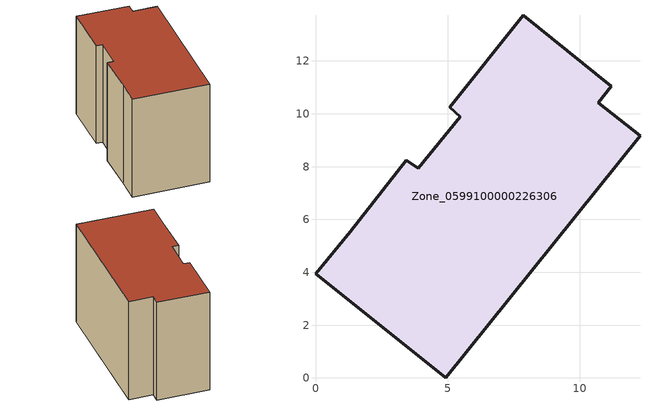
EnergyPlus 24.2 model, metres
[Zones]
Zone_0599100000226306
 floor ground (C_G): 1.31,5.54 3.43,8.24 3.88,7.94 5.47,9.89 5.08,10.25 7.87,13.74 11.2,11.05 10.7,10.42 12.28,9.17 4.93,0 0,3.95 z0
 wall outside (C_F): 4.93,0 12.28,9.17 10.7,10.42 11.2,11.05 7.87,13.74 5.08,10.25 5.47,9.89 3.88,7.94 3.43,8.24 1.31,5.54 0,3.95 4.93,0 z0:8.84
 roof outside (C_R): 3.43,8.24 1.31,5.54 0,3.95 4.93,0 12.28,9.17 10.7,10.42 11.2,11.05 7.87,13.74 5.08,10.25 5.47,9.89 3.88,7.94 z8.84
[BUILDING]
Pand.0599100000226306: North Axis=0; Terrain=City; Loads Convergence Tolerance Value=0.04; Temperature Convergence Tolerance Value=0.4; Solar Distribution=FullExterior; Maximum Number of Warmup Days=25; Minimum Number of Warmup Days=1
[Site:Location]
Rotterdam.The.Hague.AP_ZH_NLD Design_Conditions: Latitude=51.96; Longitude=4.45; Time Zone=1; Elevation=-4.5
[SITE:GROUNDTEMPERATURE:BUILDINGSURFACE]
18, 18, 18, 18, 18, 18, 18, 18, 18, 18, 18, 18
[MATERIAL] Thermal Absorptance=0.9; Solar Absorptance=0.7; Visible Absorptance=0.7
Name | Roughness | Thickness | Conductivity | Density | Specific Heat
G.TC.1946 | MediumSmooth | 0.15 | 1 | 540 | 1210
F.TC.1946 | Rough | 0.3 | 0.857143 | 1920 | 840
R.TC.1946 | MediumRough | 0.2 | 0.909091 | 1500 | 1000
[CONSTRUCTION]
C_G: G.TC.1946
C_F: F.TC.1946
C_R: R.TC.1946
[ZONE]
Zone_0599100000226306: Type=1; Multiplier=1; Ceiling Height=Autocalculate; Volume=Autocalculate; Floor Area=autocalculate; Part of Total Floor Area=Yes
[ZONEINFILTRATION:DESIGNFLOWRATE]
Infil_Zone_0599100000226306: Zone or ZoneList or Space or SpaceList=Zone_0599100000226306; Schedule=AlwaysOn; Design Flow Rate Calculation Method=Flow/Area; Flow Rate per Floor Area=0.003; Constant Term Coefficient=1; Temperature Term Coefficient=0; Velocity Term Coefficient=0; Velocity Squared Term Coefficient=0
[HVACTEMPLATE:ZONE:IDEALLOADSAIRSYSTEM]
Zone_0599100000226306: Maximum Heating Supply Air Temperature=50; Minimum Cooling Supply Air Temperature=13; Maximum Heating Supply Air Humidity Ratio=0.0156; Minimum Cooling Supply Air Humidity Ratio=0.0077; Heating Limit=NoLimit; Cooling Limit=NoLimit; Dehumidification Control Type=ConstantSensibleHeatRatio; Cooling Sensible Heat Ratio=0.7; Dehumidification Setpoint=60; Humidification Control Type=None; Humidification Setpoint=30; Outdoor Air Method=None; Outdoor Air Flow Rate per Person=0.00944; Outdoor Air Flow Rate per Zone Floor Area=0; Outdoor Air Flow Rate per Zone=0; Demand Controlled Ventilation Type=None; Outdoor Air Economizer Type=NoEconomizer; Heat Recovery Type=None; Sensible Heat Recovery Effectiveness=0.7; Latent Heat Recovery Effectiveness=0.65
[ZONECONTROL:THERMOSTAT]
ThermostatControl_Zone_0599100000226306: Zone or ZoneList=Zone_0599100000226306; Control Type Schedule=DualSetpointControlType; Control 1=Thermostat_Zone_0599100000226306; Temperature Difference Between Cutout And Setpoint=0
[THERMOSTATSETPOINT:DUALSETPOINT]
Thermostat_Zone_0599100000226306: Heating Setpoint Temperature Schedule=HeatingSetpoint_Zone_0599100000226306; Cooling Setpoint Temperature Schedule=CoolingSetpoint_Zone_0599100000226306
[SCHEDULE:COMPACT]
HeatingSetpoint_Zone_0599100000226306: Through: 12/31, For: AllDays, Until: 24:00, 21
CoolingSetpoint_Zone_0599100000226306: Through: 12/31, For: AllDays, Until: 24:00, 24
DualSetpointControlType: Through: 12/31, For: AllDays, Until: 24:00, 4
AlwaysOn: Through: 12/31, For: AllDays, Until: 24:00, 1
